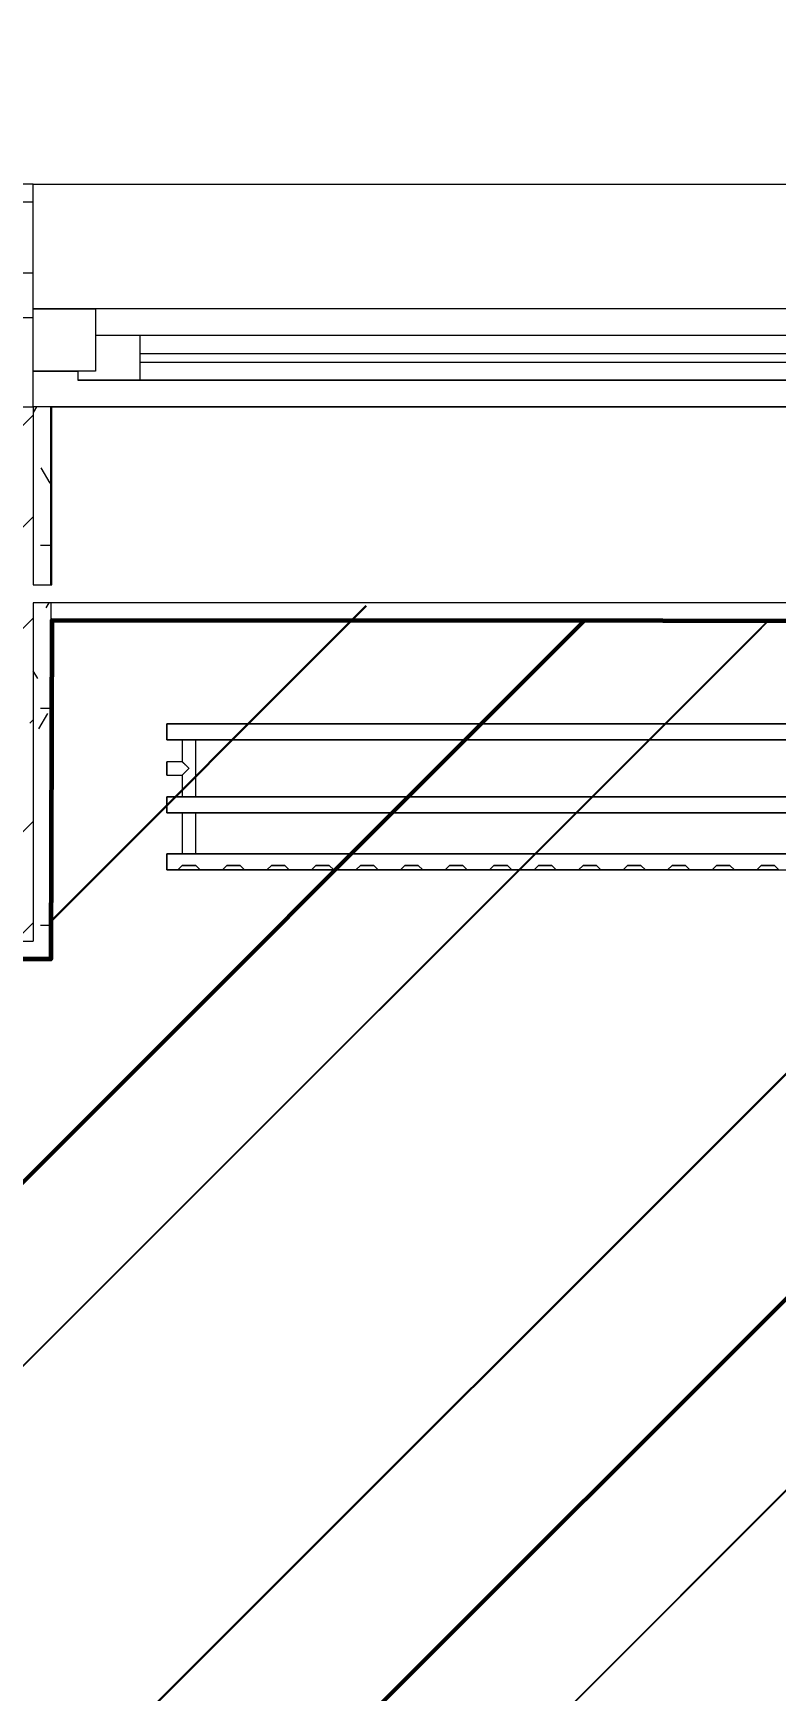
# Model space of a CAD drawing. Header units: millimetres. Extents: x -213911 to 415037, y -3642 to 107391.
# Drawn here: x 48825 to 49659, y 25522 to 27384 of the extents above; entities that cross this region are included whole.
import ezdxf

# ---------------------------------------------------------------- set-up
doc = ezdxf.new("R2010")
doc.units = ezdxf.units.MM
for name, color, linetype, lineweight in [('2)CF1', 5, 'Continuous', 30), ('7.20) Демонтаж монтаж', 5, 'Continuous', 60), ('7.4) Одноур. пот. с утеплителем.', 6, 'Continuous', 50), ('7.5.2) Окраска опуска белая', 220, 'Continuous', 60), ('A-FLOR', 7, 'Continuous', 9), ('A-GLAZ', 7, 'Continuous', 9), ('A-GLAZ-1', 7, 'Continuous', 5), ('A-WALL', 7, 'Continuous', 5), ('I-WALL', 7, 'Continuous', 5), ('S-COLS-1', 7, 'Continuous', 5)]:
    doc.layers.add(name, color=color, linetype=linetype, lineweight=lineweight)
doc.layers.add('3) CF3 монтаж', color=152, linetype='Continuous')
for name, color, linetype, lineweight, true_color in [('A-WALL-1', 9, 'Continuous', 5, 0x808080), ('A-WALL-FNSH-1', 9, 'Continuous', 5, 0x808080), ('M-EQPM-1', 7, 'Continuous', 9, 0xb2b2b2)]:
    doc.layers.add(name, color=color, linetype=linetype, lineweight=lineweight, true_color=true_color)
doc.styles.add('ISOCPEUR', font='isocpeur.ttf', dxfattribs={"height": 250})
doc.styles.add('ISOCPEUR_4', font='isocpeur.ttf', dxfattribs={"width": 0.9, "height": 1000})
doc.dimstyles.new('ISO-2_0_0_9К_Средний_округл2_1', dxfattribs={"dimscale": 304.8, "dimtxt": 995.981176, "dimasz": 2.46063, "dimexe": 1.968504, "dimexo": 0, "dimgap": 0, "dimtad": 1, "dimdec": 0, "dimrnd": 10, "dimzin": 0, "dimdsep": 46, "dimtxsty": 'ISOCPEUR_4', "dimblk1": 'OBLIQUE', "dimblk2": 'OBLIQUE', "dimsah": 1, "dimcen": 0.09, "dimdle": 1.968504, "dimazin": 0, "dimtfac": 1, "dimtdec": 4, "dimtix": 1, "dimtmove": 0, "dimatfit": 3, "dimfxl": 1, "dimtvp": 1, "dimtolj": 1, "dimtzin": 0, "dimarcsym": 2})
doc.dimstyles.new('ISO-2_5_0_9К_БОЛЬШОЙ_1', dxfattribs={"dimscale": 304.8, "dimtxt": 248.995294, "dimasz": 0.492126, "dimexe": 0.393701, "dimexo": 0.984252, "dimgap": 0, "dimtad": 1, "dimdec": 0, "dimrnd": 10, "dimzin": 0, "dimdsep": 46, "dimtxsty": 'ISOCPEUR', "dimblk1": 'OBLIQUE', "dimblk2": 'OBLIQUE', "dimsah": 1, "dimcen": 0.09, "dimdle": 0.393701, "dimazin": 0, "dimtfac": 1, "dimtdec": 4, "dimtix": 1, "dimtmove": 2, "dimatfit": 3, "dimfxl": 1, "dimtvp": 1, "dimtolj": 1, "dimtzin": 0, "dimarcsym": 2})
pattern_1 = [(45, (64.7, -136.06), (-141.42136, 141.42136), []), (135, (64.7, -136.06), (-141.42136, -141.42136), [])]
pattern_2 = [(0, (64.7, -136.06), (243.84, 60.96), [20.117, -162.763, 20.117, -162.763, -975.36]), (0, (64.7, -136.06), (243.84, 60.96), [-365.76, 20.117, -345.643, 20.117, -162.763, -426.72]), (0, (64.7, -136.06), (243.84, 60.96), [-914.4, 20.117, -101.803, 20.117, -284.683]), (120, (156.14, -105.58), (-174.71291, 180.691634), [20.117, -162.763, 20.117, -162.763, -975.36]), (120, (156.14, -105.58), (-174.71291, 180.691634), [-365.76, 20.117, -345.643, 20.117, -162.763, -426.72]), (120, (156.14, -105.58), (-174.71291, 180.691634), [-914.4, 20.117, -101.803, 20.117, -284.683]), (240, (186.62, 16.34), (-69.12709, -241.651634), [20.117, -162.763, 20.117, -162.763, -975.36]), (240, (186.62, 16.34), (-69.12709, -241.651634), [-365.76, 20.117, -345.643, 20.117, -162.763, -426.72]), (240, (186.62, 16.34), (-69.12709, -241.651634), [-914.4, 20.117, -101.803, 20.117, -284.683])]

# ---------------------------------------------------------------- blocks, each defined once
blk = doc.blocks.new('120_Окно_СКБ_2Ст - 120_Окно_СКБ_2Ст 2100х2400 _мал створка справа_-19092174-Объем проектирования 1 этажа')
at = {"layer": 'A-GLAZ'}
for p, q in [((-1050, -75), (-1050, -5)), ((-1050, -5), (-980, -5)), ((-980, -5), (-980, -75)), ((150, -35), (-980, -35)), ((-980, -35), (-980, -75)), ((-930, -85), (-930, -35)), ((-980, -75), (-1050, -75)), ((-980, -75), (-1000, -75)), ((-1000, -75), (-1000, -85)), ((-1000, -85), (170, -85)), ((170, -85), (-1000, -85))]:
    blk.add_line(p, q, dxfattribs=at)
at = {"layer": 'A-GLAZ-1'}
for p, q in [((1050, -5), (-1050, -5)), ((-930, -55), (100, -55)), ((100, -65), (-930, -65)), ((-1050, -75), (-1000, -75))]:
    blk.add_line(p, q, dxfattribs=at)
blk = doc.blocks.new('radiator_prado_classic_z_tip_30_po exemplyaru - Classic Z Тип 30-500-V247-Объем проектирования 1 этажа')
at = {"layer": 'M-EQPM-1'}
for p, q in [((1800, 228), (0, 228)), ((1112.5, 228), (1137.5, 228)), ((1137.5, 228), (1112.5, 228)), ((1112.5, 228), (1137.5, 228)), ((1112.5, 228), (1117.5, 223)), ((1112.5, 228), (1117.5, 223)), ((1132.5, 223), (1137.5, 228)), ((1137.5, 228), (1132.5, 223)), ((1137.5, 228), (1162.5, 228)), ((1162.5, 228), (1187.5, 228)), ((1187.5, 228), (1162.5, 228)), ((1162.5, 228), (1187.5, 228)), ((1162.5, 228), (1167.5, 223)), ((1162.5, 228), (1167.5, 223)), ((1182.5, 223), (1187.5, 228)), ((1187.5, 228), (1182.5, 223)), ((1187.5, 228), (1212.5, 228)), ((1212.5, 228), (1237.5, 228)), ((1237.5, 228), (1212.5, 228)), ((1212.5, 228), (1237.5, 228)), ((1212.5, 228), (1217.5, 223)), ((1212.5, 228), (1217.5, 223)), ((1232.5, 223), (1237.5, 228)), ((1237.5, 228), (1232.5, 223)), ((1237.5, 228), (1262.5, 228)), ((1262.5, 228), (1287.5, 228)), ((1287.5, 228), (1262.5, 228)), ((1262.5, 228), (1287.5, 228)), ((1262.5, 228), (1267.5, 223)), ((1262.5, 228), (1267.5, 223)), ((1282.5, 223), (1287.5, 228)), ((1287.5, 228), (1282.5, 223)), ((1287.5, 228), (1312.5, 228)), ((1312.5, 228), (1337.5, 228)), ((1337.5, 228), (1312.5, 228)), ((1312.5, 228), (1337.5, 228)), ((1312.5, 228), (1317.5, 223)), ((1312.5, 228), (1317.5, 223)), ((1332.5, 223), (1337.5, 228)), ((1337.5, 228), (1332.5, 223)), ((1337.5, 228), (1362.5, 228)), ((1362.5, 228), (1387.5, 228)), ((1387.5, 228), (1362.5, 228)), ((1362.5, 228), (1387.5, 228)), ((1362.5, 228), (1367.5, 223)), ((1362.5, 228), (1367.5, 223)), ((1382.5, 223), (1387.5, 228)), ((1387.5, 228), (1382.5, 223)), ((1387.5, 228), (1412.5, 228)), ((1412.5, 228), (1437.5, 228)), ((1437.5, 228), (1412.5, 228)), ((1412.5, 228), (1437.5, 228)), ((1412.5, 228), (1417.5, 223)), ((1412.5, 228), (1417.5, 223)), ((1432.5, 223), (1437.5, 228)), ((1437.5, 228), (1432.5, 223)), ((1437.5, 228), (1462.5, 228)), ((1462.5, 228), (1487.5, 228)), ((1487.5, 228), (1462.5, 228)), ((1462.5, 228), (1487.5, 228)), ((1462.5, 228), (1467.5, 223)), ((1462.5, 228), (1467.5, 223)), ((1482.5, 223), (1487.5, 228)), ((1487.5, 228), (1482.5, 223)), ((1487.5, 228), (1512.5, 228)), ((1512.5, 228), (1537.5, 228)), ((1537.5, 228), (1512.5, 228)), ((1512.5, 228), (1537.5, 228)), ((1512.5, 228), (1517.5, 223)), ((1512.5, 228), (1517.5, 223)), ((1532.5, 223), (1537.5, 228)), ((1537.5, 228), (1532.5, 223)), ((1537.5, 228), (1562.5, 228)), ((1562.5, 228), (1587.5, 228)), ((1587.5, 228), (1562.5, 228)), ((1562.5, 228), (1587.5, 228)), ((1562.5, 228), (1567.5, 223)), ((1562.5, 228), (1567.5, 223)), ((1582.5, 223), (1587.5, 228)), ((1587.5, 228), (1582.5, 223)), ((1587.5, 228), (1612.5, 228)), ((1612.5, 228), (1637.5, 228)), ((1637.5, 228), (1612.5, 228)), ((1612.5, 228), (1637.5, 228)), ((1612.5, 228), (1617.5, 223)), ((1612.5, 228), (1617.5, 223)), ((1632.5, 223), (1637.5, 228)), ((1637.5, 228), (1632.5, 223)), ((1637.5, 228), (1662.5, 228)), ((1662.5, 228), (1687.5, 228)), ((1687.5, 228), (1662.5, 228)), ((1662.5, 228), (1687.5, 228)), ((1662.5, 228), (1667.5, 223)), ((1662.5, 228), (1667.5, 223)), ((1682.5, 223), (1687.5, 228)), ((1687.5, 228), (1682.5, 223)), ((1687.5, 228), (1712.5, 228)), ((1712.5, 228), (1737.5, 228)), ((1737.5, 228), (1712.5, 228)), ((1712.5, 228), (1737.5, 228)), ((1712.5, 228), (1717.5, 223)), ((1712.5, 228), (1717.5, 223)), ((1732.5, 223), (1737.5, 228)), ((1737.5, 228), (1732.5, 223)), ((1737.5, 228), (1762.5, 228)), ((1762.5, 228), (1787.5, 228)), ((1787.5, 228), (1762.5, 228)), ((1762.5, 228), (1787.5, 228)), ((1762.5, 228), (1767.5, 223)), ((1762.5, 228), (1767.5, 223)), ((1782.5, 223), (1787.5, 228)), ((1787.5, 228), (1782.5, 223)), ((1787.5, 228), (1800, 228)), ((1800, 210), (1800, 228)), ((1800, 228), (1800, 210)), ((0, 210), (1800, 210)), ((1767.8, 210), (32.2, 210)), ((1132.5, 223), (1117.5, 223)), ((1117.5, 223), (1132.5, 223)), ((1182.5, 223), (1167.5, 223)), ((1167.5, 223), (1182.5, 223)), ((1232.5, 223), (1217.5, 223)), ((1217.5, 223), (1232.5, 223)), ((1282.5, 223), (1267.5, 223)), ((1267.5, 223), (1282.5, 223)), ((1332.5, 223), (1317.5, 223)), ((1317.5, 223), (1332.5, 223)), ((1382.5, 223), (1367.5, 223)), ((1367.5, 223), (1382.5, 223)), ((1432.5, 223), (1417.5, 223)), ((1417.5, 223), (1432.5, 223)), ((1482.5, 223), (1467.5, 223)), ((1467.5, 223), (1482.5, 223)), ((1532.5, 223), (1517.5, 223)), ((1517.5, 223), (1532.5, 223)), ((1582.5, 223), (1567.5, 223)), ((1567.5, 223), (1582.5, 223)), ((1632.5, 223), (1617.5, 223)), ((1617.5, 223), (1632.5, 223)), ((1682.5, 223), (1667.5, 223)), ((1667.5, 223), (1682.5, 223)), ((1732.5, 223), (1717.5, 223)), ((1717.5, 223), (1732.5, 223)), ((1782.5, 223), (1767.5, 223)), ((1767.5, 223), (1782.5, 223)), ((1767.5, 210), (1767.5, 164)), ((1767.5, 210), (1767.5, 164)), ((1767.8, 210), (1767.5, 210)), ((1767.5, 210), (1782.5, 210)), ((1767.8, 210), (1767.5, 210)), ((1767.5, 210), (1767.8, 210)), ((1776.9, 210), (1767.8, 210)), ((1776.9, 210), (1767.8, 210)), ((1767.8, 210), (1776.9, 210)), ((1777.2, 210), (1776.9, 210)), ((1777.2, 210), (1776.9, 210)), ((1776.9, 210), (1777.2, 210)), ((1782.2, 210), (1777.2, 210)), ((1782.2, 210), (1777.2, 210)), ((1777.2, 210), (1782.2, 210)), ((1782.5, 210), (1782.2, 210)), ((1782.5, 210), (1782.2, 210)), ((1782.2, 210), (1782.5, 210)), ((1800, 210), (1782.2, 210)), ((1782.5, 164), (1782.5, 210)), ((1782.5, 164), (1782.5, 210)), ((1800, 164), (0, 164)), ((32.2, 164), (1767.8, 164)), ((1767.8, 164), (1767.5, 164)), ((1767.5, 164), (1782.5, 164)), ((1767.8, 164), (1767.5, 164)), ((1767.5, 164), (1767.8, 164)), ((1782.2, 164), (1767.8, 164)), ((1782.2, 164), (1767.8, 164)), ((1767.8, 164), (1782.2, 164)), ((1782.5, 164), (1782.2, 164)), ((1782.5, 164), (1782.2, 164)), ((1782.2, 164), (1782.5, 164)), ((1782.2, 164), (1800, 164)), ((1800, 146), (1800, 164)), ((1800, 164), (1800, 146)), ((0, 146), (1800, 146)), ((1767.8, 146), (32.2, 146)), ((1767.5, 146), (1767.5, 82)), ((1767.5, 146), (1767.5, 82)), ((1767.5, 146), (1767.8, 146)), ((1782.5, 146), (1767.5, 146)), ((1767.5, 146), (1767.8, 146)), ((1767.8, 146), (1767.5, 146)), ((1767.8, 146), (1776.9, 146)), ((1767.8, 146), (1776.9, 146)), ((1776.9, 146), (1767.8, 146)), ((1776.9, 146), (1777.2, 146)), ((1776.9, 146), (1777.2, 146)), ((1777.2, 146), (1776.9, 146)), ((1777.2, 146), (1781.5, 146)), ((1777.2, 146), (1781.5, 146)), ((1781.5, 146), (1777.2, 146)), ((1781.5, 146), (1782.5, 146)), ((1781.5, 146), (1782.5, 146)), ((1782.5, 146), (1781.5, 146)), ((1800, 146), (1781.5, 146)), ((1782.5, 121.5), (1782.5, 146)), ((1782.5, 121.5), (1782.5, 146)), ((1800, 121.5), (1782.5, 121.5)), ((1800, 121.5), (1782.5, 121.5)), ((1800, 121.5), (1800, 106.5)), ((1800, 120.5), (1800, 121.5)), ((1800, 121.5), (1800, 120.5)), ((1800, 120.5), (1800, 121.5)), ((1800, 107.5), (1800, 120.5)), ((1800, 120.5), (1800, 107.5)), ((1800, 107.5), (1800, 120.5)), ((1782.5, 82), (1782.5, 106.5)), ((1782.5, 106.5), (1800, 106.5)), ((1782.5, 82), (1782.5, 106.5)), ((1782.5, 106.5), (1800, 106.5)), ((1800, 106.5), (1800, 107.5)), ((1800, 107.5), (1800, 106.5)), ((1800, 106.5), (1800, 107.5)), ((1800, 82), (0, 82)), ((32.2, 82), (1767.8, 82)), ((1767.8, 82), (1767.5, 82)), ((1767.5, 82), (1782.5, 82)), ((1767.8, 82), (1767.5, 82)), ((1767.5, 82), (1767.8, 82)), ((1776.9, 82), (1767.8, 82)), ((1776.9, 82), (1767.8, 82)), ((1767.8, 82), (1776.9, 82)), ((1777.2, 82), (1776.9, 82)), ((1777.2, 82), (1776.9, 82)), ((1776.9, 82), (1777.2, 82)), ((1781.5, 82), (1777.2, 82)), ((1781.5, 82), (1777.2, 82)), ((1777.2, 82), (1781.5, 82)), ((1782.5, 82), (1781.5, 82)), ((1782.5, 82), (1781.5, 82)), ((1781.5, 82), (1782.5, 82)), ((1781.5, 82), (1800, 82)), ((1800, 64), (1800, 82)), ((1800, 82), (1800, 64)), ((1800, 64), (0, 64)), ((0, 64), (1800, 64))]:
    blk.add_line(p, q, dxfattribs=at)
for points, knots in [([(1775, 114), (1775.5, 114.5), (1776.4, 115.4), (1777.6, 116.6), (1778.4, 117.4), (1778.9, 117.9), (1779.2, 118.2), (1779.5, 118.5), (1779.8, 118.8), (1780.1, 119.2), (1780.4, 119.4), (1780.7, 119.7), (1781, 120), (1781.3, 120.3), (1781.5, 120.5), (1781.7, 120.7), (1781.9, 120.9), (1782.1, 121.1), (1782.2, 121.2), (1782.3, 121.3), (1782.5, 121.5), (1782.5, 121.5), (1782.5, 121.5)], [0, 0, 0, 0, 0.142857, 0.285714, 0.357143, 0.392857, 0.428571, 0.464286, 0.5, 0.535714, 0.571429, 0.607143, 0.642857, 0.678571, 0.714286, 0.75, 0.785714, 0.821429, 0.857143, 0.892857, 0.928571, 1, 1, 1, 1]), ([(1782.5, 106.5), (1782.5, 106.5), (1782.5, 106.5), (1782.3, 106.7), (1782.2, 106.8), (1782.1, 106.9), (1781.9, 107.1), (1781.7, 107.3), (1781.5, 107.5), (1781.3, 107.7), (1781, 108), (1780.7, 108.3), (1780.4, 108.6), (1780.1, 108.8), (1779.7, 109.3), (1779.3, 109.7), (1778.9, 110.1), (1778.4, 110.6), (1777.6, 111.4), (1776.4, 112.6), (1775.5, 113.5), (1775, 114)], [0, 0, 0, 0, 0.071429, 0.107143, 0.142857, 0.178571, 0.214286, 0.25, 0.285714, 0.321429, 0.357143, 0.392857, 0.428571, 0.464286, 0.5, 0.571429, 0.607143, 0.642857, 0.714286, 0.857143, 1, 1, 1, 1]), ([(1780.4, 119.4), (1780.3, 119.3), (1780.1, 119.2), (1779.7, 118.7), (1779.3, 118.3), (1778.9, 117.9), (1778.4, 117.4), (1778.1, 117.1), (1777.9, 116.9)], [0.4285714, 0.4285714, 0.4285714, 0.4285714, 0.4642857, 0.5, 0.5714286, 0.6071429, 0.6428571, 0.7142857, 0.7142857, 0.7142857, 0.7142857]), ([(1777.9, 116.9), (1778.1, 117.1), (1778.4, 117.4), (1778.9, 117.9), (1779.2, 118.2), (1779.5, 118.5), (1779.8, 118.8), (1780.1, 119.2), (1780.3, 119.3), (1780.4, 119.4)], [0.2857143, 0.2857143, 0.2857143, 0.2857143, 0.3571429, 0.3928571, 0.4285714, 0.4642857, 0.5, 0.5357143, 0.5714286, 0.5714286, 0.5714286, 0.5714286]), ([(1779.2, 118.2), (1779.1, 118.1), (1778.9, 117.9), (1778.4, 117.4), (1778.1, 117.1), (1777.9, 116.9)], [0.5714286, 0.5714286, 0.5714286, 0.5714286, 0.6071429, 0.6428571, 0.7142857, 0.7142857, 0.7142857, 0.7142857]), ([(1780.4, 119.4), (1780.3, 119.3), (1780.1, 119.2), (1779.7, 118.7), (1779.4, 118.4), (1779.2, 118.2)], [0.4285714, 0.4285714, 0.4285714, 0.4285714, 0.4642857, 0.5, 0.5714286, 0.5714286, 0.5714286, 0.5714286]), ([(1782.5, 121.5), (1782.5, 121.5), (1782.5, 121.5), (1782.3, 121.3), (1782.2, 121.2), (1782.1, 121.1), (1781.9, 120.9), (1781.7, 120.7), (1781.6, 120.6), (1781.5, 120.5)], [0, 0, 0, 0, 0.0714286, 0.1071429, 0.1428571, 0.1785714, 0.2142857, 0.25, 0.2857143, 0.2857143, 0.2857143, 0.2857143]), ([(1782.5, 121.5), (1782.5, 121.5), (1782.5, 121.5), (1782.3, 121.3), (1782.2, 121.2), (1782.1, 121.1), (1781.9, 120.9), (1781.7, 120.7), (1781.6, 120.6), (1781.5, 120.5)], [0, 0, 0, 0, 0.0714286, 0.1071429, 0.1428571, 0.1785714, 0.2142857, 0.25, 0.2857143, 0.2857143, 0.2857143, 0.2857143]), ([(1781.5, 120.5), (1781.6, 120.6), (1781.7, 120.7), (1781.9, 120.9), (1782.1, 121.1), (1782.2, 121.2), (1782.3, 121.3), (1782.5, 121.5), (1782.5, 121.5), (1782.5, 121.5)], [0.7142857, 0.7142857, 0.7142857, 0.7142857, 0.75, 0.7857143, 0.8214286, 0.8571429, 0.8928571, 0.9285714, 1, 1, 1, 1]), ([(1777.9, 111.1), (1778.1, 110.9), (1778.4, 110.6), (1778.9, 110.1), (1779.2, 109.8), (1779.5, 109.5), (1779.8, 109.2), (1780.1, 108.8), (1780.3, 108.7), (1780.4, 108.6)], [0.2857143, 0.2857143, 0.2857143, 0.2857143, 0.3571429, 0.3928571, 0.4285714, 0.4642857, 0.5, 0.5357143, 0.5714286, 0.5714286, 0.5714286, 0.5714286]), ([(1777.9, 111.1), (1778.1, 110.9), (1778.4, 110.6), (1778.9, 110.1), (1779.2, 109.8), (1779.5, 109.5), (1779.8, 109.2), (1780.1, 108.8), (1780.3, 108.7), (1780.4, 108.6)], [0.2857143, 0.2857143, 0.2857143, 0.2857143, 0.3571429, 0.3928571, 0.4285714, 0.4642857, 0.5, 0.5357143, 0.5714286, 0.5714286, 0.5714286, 0.5714286]), ([(1780.4, 108.6), (1780.3, 108.7), (1780.1, 108.8), (1779.7, 109.3), (1779.3, 109.7), (1778.9, 110.1), (1778.4, 110.6), (1778.1, 110.9), (1777.9, 111.1)], [0.4285714, 0.4285714, 0.4285714, 0.4285714, 0.4642857, 0.5, 0.5714286, 0.6071429, 0.6428571, 0.7142857, 0.7142857, 0.7142857, 0.7142857]), ([(1781.5, 107.5), (1781.6, 107.4), (1781.7, 107.3), (1781.9, 107.1), (1782.1, 106.9), (1782.2, 106.8), (1782.3, 106.7), (1782.5, 106.5), (1782.5, 106.5), (1782.5, 106.5)], [0.7142857, 0.7142857, 0.7142857, 0.7142857, 0.75, 0.7857143, 0.8214286, 0.8571429, 0.8928571, 0.9285714, 1, 1, 1, 1]), ([(1781.5, 107.5), (1781.6, 107.4), (1781.7, 107.3), (1781.9, 107.1), (1782.1, 106.9), (1782.2, 106.8), (1782.3, 106.7), (1782.5, 106.5), (1782.5, 106.5), (1782.5, 106.5)], [0.7142857, 0.7142857, 0.7142857, 0.7142857, 0.75, 0.7857143, 0.8214286, 0.8571429, 0.8928571, 0.9285714, 1, 1, 1, 1]), ([(1782.5, 106.5), (1782.5, 106.5), (1782.5, 106.5), (1782.3, 106.7), (1782.2, 106.8), (1782.1, 106.9), (1781.9, 107.1), (1781.7, 107.3), (1781.6, 107.4), (1781.5, 107.5)], [0, 0, 0, 0, 0.0714286, 0.1071429, 0.1428571, 0.1785714, 0.2142857, 0.25, 0.2857143, 0.2857143, 0.2857143, 0.2857143])]:
    blk.add_open_spline(points, degree=3, knots=knots, dxfattribs=at)
for points in [[(1777.9, 116.9), (1777.4, 116.4), (1776.4, 115.4), (1775.5, 114.5), (1775, 114)], [(1777.9, 116.9), (1777.4, 116.4), (1776.4, 115.4), (1775.5, 114.5), (1775, 114)], [(1775, 114), (1775.5, 114.5), (1776.4, 115.4), (1777.4, 116.4), (1777.9, 116.9)], [(1775, 114), (1775.5, 113.5), (1776.4, 112.6), (1777.4, 111.6), (1777.9, 111.1)], [(1775, 114), (1775.5, 113.5), (1776.4, 112.6), (1777.4, 111.6), (1777.9, 111.1)], [(1777.9, 111.1), (1777.4, 111.6), (1776.4, 112.6), (1775.5, 113.5), (1775, 114)], [(1781.5, 120.5), (1781.4, 120.4), (1781.3, 120.3), (1781, 120), (1780.7, 119.7), (1780.5, 119.5), (1780.4, 119.4)], [(1781.5, 120.5), (1781.4, 120.4), (1781.3, 120.3), (1781, 120), (1780.7, 119.7), (1780.5, 119.5), (1780.4, 119.4)], [(1780.4, 119.4), (1780.5, 119.5), (1780.7, 119.7), (1781, 120), (1781.3, 120.3), (1781.4, 120.4), (1781.5, 120.5)], [(1780.4, 108.6), (1780.5, 108.5), (1780.7, 108.3), (1781, 108), (1781.3, 107.7), (1781.4, 107.6), (1781.5, 107.5)], [(1780.4, 108.6), (1780.5, 108.5), (1780.7, 108.3), (1781, 108), (1781.3, 107.7), (1781.4, 107.6), (1781.5, 107.5)], [(1781.5, 107.5), (1781.4, 107.6), (1781.3, 107.7), (1781, 108), (1780.7, 108.3), (1780.5, 108.5), (1780.4, 108.6)]]:
    blk.add_open_spline(points, degree=3, dxfattribs=at)
blk = doc.blocks.new('_Oblique')
at = {"color": 0, "linetype": 'ByBlock', "lineweight": -2}
blk.add_line((-0.5, -0.5), (0.5, 0.5), dxfattribs=at)
blk = doc.blocks.new('*D2128')
at = {"color": 0, "lineweight": -2, "transparency": 16777216}
for p, q in [((42524.7, 26663.9), (42524.7, 29076.4)), ((51444.7, 26641.9), (51444.7, 29076.4)), ((42404.7, 28956.4), (51564.7, 28956.4))]:
    blk.add_line(p, q, dxfattribs=at)
at = {"layer": 'Defpoints', "color": 0, "transparency": 16777216}
for p in [(51444.7, 28956.4), (42524.7, 26363.9), (51444.7, 26341.9)]:
    blk.add_point(p, dxfattribs=at)
at = {"color": 0, "lineweight": -2, "transparency": 16777216, "xscale": 150, "yscale": 150, "zscale": 150, "rotation": 180}
blk.add_blockref('_Oblique', (42524.7, 28956.4), dxfattribs=at)
at = {"color": 0, "lineweight": -2, "transparency": 16777216, "xscale": 150, "yscale": 150, "zscale": 150}
blk.add_blockref('_Oblique', (51444.7, 28956.4), dxfattribs=at)
at = {"color": 0, "transparency": 16777216, "insert": (46984.7, 29081.4), "char_height": 250, "attachment_point": 5, "style": 'ISOCPEUR'}
blk.add_mtext('\\A1;8920', dxfattribs=at)
blk = doc.blocks.new('*D2166')
at = {"layer": '7.4) Одноур. пот. с утеплителем.', "color": 0, "lineweight": -2, "transparency": 16777216}
for p, q in [((42464.7, 26343.9), (42464.7, 28029.8)), ((51436.7, 26341.9), (51436.7, 28029.8)), ((41864.7, 27429.8), (52036.7, 27429.8))]:
    blk.add_line(p, q, dxfattribs=at)
at = {"layer": 'Defpoints', "color": 0, "transparency": 16777216}
for p in [(51436.7, 27429.8), (42464.7, 26343.9), (51436.7, 26341.9)]:
    blk.add_point(p, dxfattribs=at)
at = {"layer": '7.4) Одноур. пот. с утеплителем.', "color": 0, "lineweight": -2, "transparency": 16777216, "xscale": 750, "yscale": 750, "zscale": 750, "rotation": 180}
blk.add_blockref('_Oblique', (42464.7, 27429.8), dxfattribs=at)
at = {"layer": '7.4) Одноур. пот. с утеплителем.', "color": 0, "lineweight": -2, "transparency": 16777216, "xscale": 750, "yscale": 750, "zscale": 750}
blk.add_blockref('_Oblique', (51436.7, 27429.8), dxfattribs=at)
at = {"layer": '7.4) Одноур. пот. с утеплителем.', "color": 0, "lineweight": 25, "transparency": 16777216, "insert": (46950.7, 27929.8), "char_height": 1000, "attachment_point": 5, "style": 'ISOCPEUR_4'}
blk.add_mtext('\\A1;8970', dxfattribs=at)

msp = doc.modelspace()

# ---------------------------------------------------------------- hatches: boundary and pattern name
at = {"layer": '2)CF1'}
h = msp.add_hatch(dxfattribs=at)
h.set_pattern_fill('ANSI31', color=256, scale=222)
h.set_pattern_definition([(45, (42224.7, 26743.94), (-498.404, 498.404), [])])
h.paths.add_polyline_path([(54824.7, 12184.4), (54834.7, 11783.9), (56620, 11784.9), (56620, 15695.7), (57414.7, 15695.7), (57386.7, 18691.9), (57966.7, 18821.5), (57966.7, 20355.9), (51436.7, 20355.9), (51436.7, 26313.9), (50903.7, 26313.9), (50903.7, 26722.9), (48844.7, 26743.9), (48845.7, 26343.4), (47749.7, 26343.4), (47724.7, 26363.9), (47703.7, 26742.9), (42845.7, 26742.9), (42845.7, 26363.9), (42465.7, 26343.9), (42465.7, 26063.9), (42224.7, 26038.9), (42224.7, 24363.9), (42444.7, 24363.9), (42527.9, 23183.9), (42845.7, 23184.9), (42845.7, 21962.9), (42465.7, 21962.9), (42465.7, 20164.9), (42824.7, 20164.9), (42845.7, 19563.9), (42465.7, 19562.9), (42465.7, 17764.9), (42845.7, 17764.9), (42845.7, 16542.9), (42465.7, 16542.9), (42465.7, 14971.9), (45995.7, 14966.4), (46024.7, 11803.9), (48203.7, 11773.9), (48203.7, 11784.9), (48845.7, 11784.9), (48895.7, 11803.9), (51723.7, 11803.9), (51723.7, 11774.4), (52422.4, 11795.4), (52378.6, 11763.9), (54214.7, 11783.9), (54214.7, 12225.4), (54832.7, 12225.4)])
edge = h.paths.add_edge_path(flags=16)
edge.add_arc((48509.6, 16886.5), 491.7, 0, 360)
edge = h.paths.add_edge_path(flags=16)
edge.add_arc((54504.8, 16876.5), 491.7, 0, 360)
edge = h.paths.add_edge_path(flags=16)
edge.add_arc((48534.1, 22870.2), 491.7, 0, 360)
h.paths.add_polyline_path([(45995.7, 13523.9), (56612, 13523.9), (56612, 11784.9), (45995.7, 11784.9)], flags=17)
at = {"layer": '3) CF3 монтаж'}
h = msp.add_hatch(dxfattribs=at)
h.set_pattern_fill('ANSI31', color=256, scale=222)
h.paths.add_polyline_path([(45500.9, 10997.9), (45500.9, 13517.9), (46002.9, 13517.9), (46002.9, 11796.9), (48210.9, 11796.9), (48210.9, 12177.9), (48852.9, 12177.9), (48852.9, 11796.9), (51780.9, 11796.9), (51780.9, 12177.9), (56619.1, 12177.9), (56619.1, 15688.7), (57393.9, 15688.7), (57393.9, 18684.9), (57980.9, 18684.9), (57980.9, 20355.9), (51850.9, 20355.2), (51715.7, 20318.8), (51715.6, 20355.9), (51450.9, 20355.9), (51450.9, 20619.7), (51414.5, 20619.7), (51450.9, 20754.9), (51450.9, 26334.9), (50910.9, 26334.9), (50910.9, 26715.9), (48852.9, 26715.9), (48852.9, 26335.9), (47710.9, 26335.9), (47710.9, 26735.9), (42852.9, 26735.9), (42852.9, 26335.9), (42472.9, 26335.9), (42472.9, 23177.9), (42852.9, 23177.9), (42852.9, 16535.9), (42472.9, 16535.9), (42472.9, 14960.4), (46002.9, 14960.4), (46002.9, 14579.5), (45500.9, 14579.5), (45500.9, 14838.4), (42852.9, 14838.4), (42852.9, 10997.9), (44140.1, 10997.9)])
h.paths.add_polyline_path([(48496.8, 16423.3), (48416.5, 16437.3), (48351.5, 16459.2), (48279.8, 16498.7), (48223.3, 16543), (48173.6, 16596.8), (48132.8, 16658.6), (48101.9, 16728.8), (48083.6, 16798.9), (48076.9, 16873.7), (48151.9, 16874.2), (48159.9, 16801.3), (48177, 16741), (48206.9, 16679.9), (48249.8, 16622.8), (48296.8, 16578.4), (48353.8, 16541.2), (48416.5, 16514.9), (48482.9, 16500.1), (48550.9, 16497.4), (48618.3, 16506.9), (48682.9, 16528.2), (48742.7, 16560.8), (48795.7, 16603.4), (48840.3, 16654.9), (48874.9, 16713.4), (48898.6, 16777.2), (48910.5, 16844.2), (48909.8, 16914.9), (48897.9, 16979.2), (48873.7, 17042.8), (48838.7, 17101.1), (48793.8, 17152.3), (48740.4, 17194.6), (48680.5, 17226.7), (48615.7, 17247.6), (48548.2, 17256.6), (48480.3, 17253.4), (48413.9, 17238.2), (48347.6, 17208.8), (48294.7, 17173.8), (48245.5, 17126.7), (48205.6, 17071.6), (48176.1, 17010.3), (48158, 16944.7), (48151.6, 16876.9), (48076.9, 16877.1), (48083.1, 16951.7), (48101.9, 17025.4), (48131.6, 17093.3), (48172.6, 17156.1), (48223.4, 17211.4), (48282.6, 17257.6), (48351.4, 17294.3), (48426.4, 17319), (48496, 17330.3), (48568.6, 17330.4), (48649.4, 17315.9), (48713.7, 17294), (48783.5, 17255.6), (48842.8, 17208.6), (48890.2, 17157.4), (48931.4, 17094.7), (48961.8, 17026), (48980.4, 16953.3), (48986.9, 16878.5), (48981, 16803.7), (48960.5, 16725.5), (48932.9, 16662), (48889.2, 16595.7), (48840.3, 16542.5), (48776.5, 16493.9), (48716.7, 16461.1), (48645.8, 16436.4), (48571.8, 16423.7), (48499.3, 16423.3)], flags=16)
h.paths.add_polyline_path([(54809.9, 16598.9), (54253.9, 16598.9), (54253.9, 17154.9), (54809.9, 17154.9)], flags=16)
h.paths.add_polyline_path([(48727.3, 16626.9), (48281.9, 16626.9), (48281.9, 17126.9), (48781.9, 17126.9), (48781.9, 16626.9), (48742.7, 16626.9)], flags=16)
h.paths.add_polyline_path([(51451.1, 19954.9), (51414.8, 20090.1), (51487.3, 20090.2)], flags=16)
h.paths.add_polyline_path([(51186.1, 20318.5), (51050.9, 20354.7), (51186.1, 20391)], flags=16)
h.paths.add_polyline_path([(48500.9, 22403), (48426.8, 22414.2), (48355.6, 22437.4), (48289.2, 22472.1), (48226.6, 22520), (48176.5, 22573.1), (48135.1, 22634.4), (48104.1, 22702), (48084.5, 22774.1), (48077, 22848.2), (48118, 22849.7), (48117.3, 22856.9), (48076.9, 22856.9), (48083, 22931.6), (48101.4, 23004.2), (48131.4, 23072.9), (48176, 23139.7), (48222.9, 23190.9), (48281.9, 23237.1), (48350.7, 23274), (48420.5, 23297.9), (48492.3, 23310.2), (48567.2, 23310.5), (48641.1, 23298.6), (48712.1, 23274.7), (48781.9, 23236.6), (48841.3, 23189.9), (48888.8, 23139.1), (48930.3, 23076.7), (48961, 23008.3), (48980, 22935.9), (48986.9, 22861.3), (48981.4, 22786.5), (48961.2, 22707.8), (48934.4, 22644.8), (48890.8, 22577.9), (48841.8, 22524.1), (48781.9, 22477.1), (48720.1, 22442.7), (48647, 22416.9), (48575.8, 22404), (48503.4, 22403)], flags=16)
h.paths.add_polyline_path([(42852.7, 14838.4), (45486.7, 14838.4), (45486.7, 11011.9), (42852.7, 11011.9)], flags=17)
h.paths.add_polyline_path([(45995.7, 13523.9), (56612, 13523.9), (56612, 12163.9), (51774.7, 12163.9), (51773.7, 11784.9), (45994.7, 11784.9)], flags=16)
at = {"layer": '7.20) Демонтаж монтаж', "lineweight": 25}
h = msp.add_hatch(dxfattribs=at)
h.set_pattern_fill('ANSI31', color=256, scale=222)
h.paths.add_polyline_path([(45995.7, 14967.4), (56612, 14967.4), (56612, 15695.7), (57386.7, 15695.7), (57386.7, 18691.9), (57966.7, 18691.9), (57966.7, 20355.9), (51436.7, 20355.9), (51436.7, 26342.9), (50904.7, 26342.9), (50903.7, 26722.9), (48845.7, 26723.9), (48844.7, 26343.4), (47703.7, 26343.4), (47703.7, 26742.9), (42845.7, 26742.9), (42845.7, 26343.9), (42465.7, 26342.9), (42465.7, 23183.9), (42845.7, 23183.9), (42845.7, 21963.9), (42464.7, 21963.9), (42465.7, 20163.9), (42844.7, 20163.9), (42844.7, 19563.9), (42465.7, 19562.9), (42444.7, 17763.9), (42845.7, 17763.9), (42845.7, 16542.9), (42465.7, 16543.9), (42465.7, 14971.9)])
at = {"layer": '7.4) Одноур. пот. с утеплителем.'}
h = msp.add_hatch(dxfattribs=at)
h.set_pattern_fill('ANSI31', color=256, scale=220)
h.paths.add_polyline_path([(45995.7, 14967.4), (56612, 14967.4), (56612, 15695.7), (57386.7, 15695.7), (57386.7, 18691.9), (57966.7, 18691.9), (57966.7, 20355.9), (51436.7, 20355.9), (51436.7, 26342.9), (50904.7, 26342.9), (50903.7, 26722.9), (48845.7, 26723.9), (48844.7, 26343.4), (47703.7, 26343.4), (47703.7, 26742.9), (42845.7, 26742.9), (42845.7, 26343.9), (42465.7, 26342.9), (42465.7, 23183.9), (42845.7, 23183.9), (42845.7, 21963.9), (42464.7, 21963.9), (42465.7, 20163.9), (42844.7, 20163.9), (42844.7, 19563.9), (42465.7, 19562.9), (42444.7, 17763.9), (42845.7, 17763.9), (42845.7, 16542.9), (42465.7, 16543.9), (42465.7, 14971.9)])
at = {"layer": 'A-WALL'}
h = msp.add_hatch(dxfattribs=at)
h.set_pattern_fill('FP_24', color=256, style=0, pattern_type=2)
h.set_pattern_definition(pattern_1)
h.paths.add_polyline_path([(84814.7, 27063.9), (85034.7, 27063.9), (85034.7, 27113.9), (80414.7, 27113.9), (80414.7, 27063.9), (84813, 27063.9)])
h.paths.add_polyline_path([(77314.7, 27063.9), (77314.7, 27113.9), (76414.7, 27113.9), (76414.7, 27063.9), (77106.8, 27063.9)])
h.paths.add_polyline_path([(74314.7, 27063.9), (74314.7, 27113.9), (72974.7, 27113.9), (72974.7, 27063.9), (74012.2, 27063.9)])
h.paths.add_polyline_path([(68274.7, 27063.9), (70874.7, 27063.9), (70874.7, 27113.9), (68274.7, 27113.9)])
h.paths.add_polyline_path([(66791.5, 27063.9), (67174.7, 27063.9), (67174.7, 27113.9), (66224.7, 27113.9), (66224.7, 27063.9)])
h.paths.add_polyline_path([(60069.7, 27063.9), (61124.7, 27063.9), (61124.7, 27113.9), (60069.7, 27113.9), (60069.7, 27073.9)])
h.paths.add_polyline_path([(57507.7, 27063.9), (57769.7, 27063.9), (57769.7, 27113.9), (56924.7, 27113.9), (56924.7, 27063.9)])
h.paths.add_polyline_path([(54824.7, 27063.9), (54824.7, 27113.9), (53924.7, 27113.9), (53924.7, 27063.9), (54413.1, 27063.9)])
h.paths.add_polyline_path([(50924.7, 27063.9), (51824.7, 27063.9), (51824.7, 27113.9), (50924.7, 27113.9), (50924.7, 27073.9)])
h.paths.add_polyline_path([(47724.7, 27063.9), (48824.7, 27063.9), (48824.7, 27113.9), (47724.7, 27113.9), (47724.7, 27073.9)])
h.paths.add_polyline_path([(43066.2, 27063.9), (44624.7, 27063.9), (44624.7, 27113.9), (42224.7, 27113.9), (42224.7, 27063.9), (42844.7, 27063.9)])
h = msp.add_hatch(dxfattribs=at)
h.set_pattern_fill('FP_24', color=256, style=0, pattern_type=2)
h.set_pattern_definition(pattern_1)
h.paths.add_polyline_path([(73604.7, 26963.9), (74314.7, 26963.9), (74314.7, 27063.9), (72974.7, 27063.9), (72974.7, 26963.9), (72980.6, 26963.9)])
h.paths.add_polyline_path([(42844.7, 26963.9), (44624.7, 26963.9), (44624.7, 27063.9), (42224.7, 27063.9), (42224.7, 26963.9), (42824.7, 26963.9)])
h.paths.add_polyline_path([(84327.5, 26963.9), (85034.7, 26963.9), (85034.7, 27063.9), (80414.7, 27063.9), (80414.7, 26963.9), (84164.7, 26963.9)])
h.paths.add_polyline_path([(47724.7, 26963.9), (48824.7, 26963.9), (48824.7, 27063.9), (47724.7, 27063.9), (47724.7, 27003.6)])
h.paths.add_polyline_path([(50924.7, 26963.9), (51824.7, 26963.9), (51824.7, 27063.9), (50924.7, 27063.9), (50924.7, 27003.9)])
h.paths.add_polyline_path([(53924.7, 26963.9), (54824.7, 26963.9), (54824.7, 27063.9), (53924.7, 27063.9), (53924.7, 27003.9)])
h.paths.add_polyline_path([(57414.7, 26963.9), (57769.7, 26963.9), (57769.7, 27063.9), (56924.7, 27063.9), (56924.7, 26963.9)])
h.paths.add_polyline_path([(77106.8, 26963.9), (77314.7, 26963.9), (77314.7, 27063.9), (76414.7, 27063.9), (76414.7, 26963.9), (76814.7, 26963.9)])
h.paths.add_polyline_path([(60069.7, 26963.9), (61124.7, 26963.9), (61124.7, 27063.9), (60069.7, 27063.9), (60069.7, 27003.9)])
h.paths.add_polyline_path([(67124.7, 26963.9), (67142.7, 26965.9), (67142.7, 26973.9), (67174.7, 26973.9), (67174.7, 27063.9), (66224.7, 27063.9), (66224.7, 26963.9), (66824.7, 26963.9)])
h.paths.add_polyline_path([(70374.7, 26963.9), (70874.7, 26963.9), (70874.7, 27063.9), (68274.7, 27063.9), (68274.7, 26973.9), (68306.7, 26973.9), (68306.7, 26965.9), (70041.4, 26963.9)])
at = {"layer": 'I-WALL'}
h = msp.add_hatch(dxfattribs=at)
h.set_pattern_fill('FP_191', color=256, style=0, pattern_type=2)
h.set_pattern_definition(pattern_2)
h.paths.add_polyline_path([(48824.7, 26763.9), (48844.7, 26763.9), (48844.7, 26963.9), (48824.7, 26963.9), (48824.7, 26886.2)])
h = msp.add_hatch(dxfattribs=at)
h.set_pattern_fill('FP_191', color=256, style=0, pattern_type=2)
h.set_pattern_definition(pattern_2)
h.paths.add_polyline_path([(48844.5, 26343.9), (48844.7, 26343.9), (48844.7, 26743.9), (48824.7, 26743.9), (48824.7, 26343.9), (48844.3, 26343.9)])
h = msp.add_hatch(dxfattribs=at)
h.set_pattern_fill('FP_191', color=256, style=0, pattern_type=2)
h.set_pattern_definition(pattern_2)
h.paths.add_polyline_path([(48766.7, 26343.9), (48824.7, 26343.9), (48824.7, 26363.9), (47704.7, 26363.9), (47706.8, 26343.9), (48702.2, 26343.9)])
at = {"layer": 'S-COLS-1'}
h = msp.add_hatch(dxfattribs=at)
h.set_pattern_fill('FP_1', color=256, style=0, pattern_type=2)
h.set_pattern_definition([(45, (64.7, -136.06), (-114.04925, 114.04925), []), (45, (178.75, -136.06), (-114.04925, 114.04925), [201.612, -40.322, 6.706, -33.617])])
h.paths.add_polyline_path([(48739.7, 26363.9), (48824.7, 26363.9), (48824.7, 26963.9), (48224.7, 26963.9), (48224.7, 26363.9)])

# ---------------------------------------------------------------- linework, layer by layer
at = {"layer": '7.4) Одноур. пот. с утеплителем.'}
msp.add_lwpolyline([(45995.7, 14967.4), (56612, 14967.4), (56612, 15695.7), (57386.7, 15695.7), (57386.7, 18691.9), (57966.7, 18691.9), (57966.7, 20355.9), (51436.7, 20355.9), (51436.7, 26342.9), (50904.7, 26342.9), (50903.7, 26722.9), (48845.7, 26723.9), (48844.7, 26343.4), (47703.7, 26343.4)], dxfattribs=at)
at = {"layer": '7.5.2) Окраска опуска белая'}
msp.add_lwpolyline([(45995.7, 14967.4), (56612, 14967.4), (56612, 15695.7), (57386.7, 15695.7), (57386.7, 18691.9), (57966.7, 18691.9), (57966.7, 20355.9), (51436.7, 20355.9), (51436.7, 26342.9), (50904.7, 26342.9), (50903.7, 26722.9), (48845.7, 26723.9), (48844.7, 26343.4), (47703.7, 26343.4)], dxfattribs=at)
at = {"layer": 'A-FLOR'}
for p, q in [((48844.7, 26723.9), (50904.7, 26723.9)), ((48844.7, 26343.9), (48844.7, 26714.3)), ((47704.7, 26343.9), (48844.7, 26343.9))]:
    msp.add_line(p, q, dxfattribs=at)
at = {"layer": 'A-WALL'}
for p, q in [((48824.7, 27213.9), (50924.7, 27213.9)), ((48824.7, 27193.9), (47724.7, 27193.9)), ((48824.7, 27113.9), (47724.7, 27113.9)), ((48824.7, 27063.9), (47724.7, 27063.9)), ((50924.7, 26963.9), (48824.7, 26963.9)), ((48844.7, 26743.9), (48844.7, 26714.3))]:
    msp.add_line(p, q, dxfattribs=at)
at = {"layer": 'A-WALL-1'}
for p, q in [((48824.7, 26963.9), (48824.7, 27193.9)), ((47724.7, 26963.9), (48824.7, 26963.9)), ((48824.7, 26963.9), (48824.7, 26763.9)), ((48844.7, 26763.9), (48844.7, 26963.9)), ((48824.7, 26763.9), (48844.7, 26763.9)), ((48824.7, 26743.9), (48824.7, 26363.9)), ((48844.7, 26743.9), (48824.7, 26743.9)), ((47724.7, 26363.9), (48824.7, 26363.9))]:
    msp.add_line(p, q, dxfattribs=at)
at = {"layer": 'A-WALL-FNSH-1'}
for p, q in [((48824.7, 27213.9), (47724.7, 27213.9)), ((48824.7, 27193.9), (48824.7, 27213.9)), ((48845.7, 26763.9), (48845.7, 26963.9)), ((48844.7, 26763.9), (48845.7, 26763.9)), ((48845.7, 26343.4), (48845.7, 26722.9)), ((48844.7, 26343.9), (48844.7, 26343.4)), ((48844.7, 26343.4), (48845.7, 26343.4))]:
    msp.add_line(p, q, dxfattribs=at)
at = {"layer": 'I-WALL'}
for p, q in [((48844.7, 26963.9), (50904.7, 26963.9)), ((50904.7, 26743.9), (48844.7, 26743.9)), ((48845.7, 26722.9), (48845.7, 26723.9)), ((50903.7, 26722.9), (48845.7, 26722.9))]:
    msp.add_line(p, q, dxfattribs=at)

# ---------------------------------------------------------------- block references
at = {"layer": 'A-GLAZ', "color": 3}
msp.add_blockref('120_Окно_СКБ_2Ст - 120_Окно_СКБ_2Ст 2100х2400 _мал створка справа_-19092174-Объем проектирования 1 этажа', (49874.7, 27078.9), dxfattribs=at)
at = {"layer": 'M-EQPM-1', "rotation": 180}
msp.add_blockref('radiator_prado_classic_z_tip_30_po exemplyaru - Classic Z Тип 30-500-V247-Объем проектирования 1 этажа', (50774.7, 26671.9), dxfattribs=at)

# ---------------------------------------------------------------- dimensions: what is measured, and where the dimension line sits
dim = msp.add_linear_dim(base=(51444.7, 28956.4), p1=(42524.7, 26363.9), p2=(51444.7, 26341.9), dimstyle='ISO-2_5_0_9К_БОЛЬШОЙ_1', override={"dimpost": '<>'})
dim.commit()
dim.dimension.update_dxf_attribs({"geometry": '*D2128', "text_midpoint": (46984.7, 29081.4)})
at = {"layer": '7.4) Одноур. пот. с утеплителем.', "color": 18, "lineweight": 25, "true_color": 0x000000}
dim = msp.add_linear_dim(base=(51436.7, 27429.8), p1=(42464.7, 26343.9), p2=(51436.7, 26341.9), dimstyle='ISO-2_0_0_9К_Средний_округл2_1', override={"dimpost": '<>'}, dxfattribs=at)
dim.commit()
dim.dimension.update_dxf_attribs({"geometry": '*D2166', "text_midpoint": (46950.7, 27929.8)})

doc.saveas('drawing.dxf')
